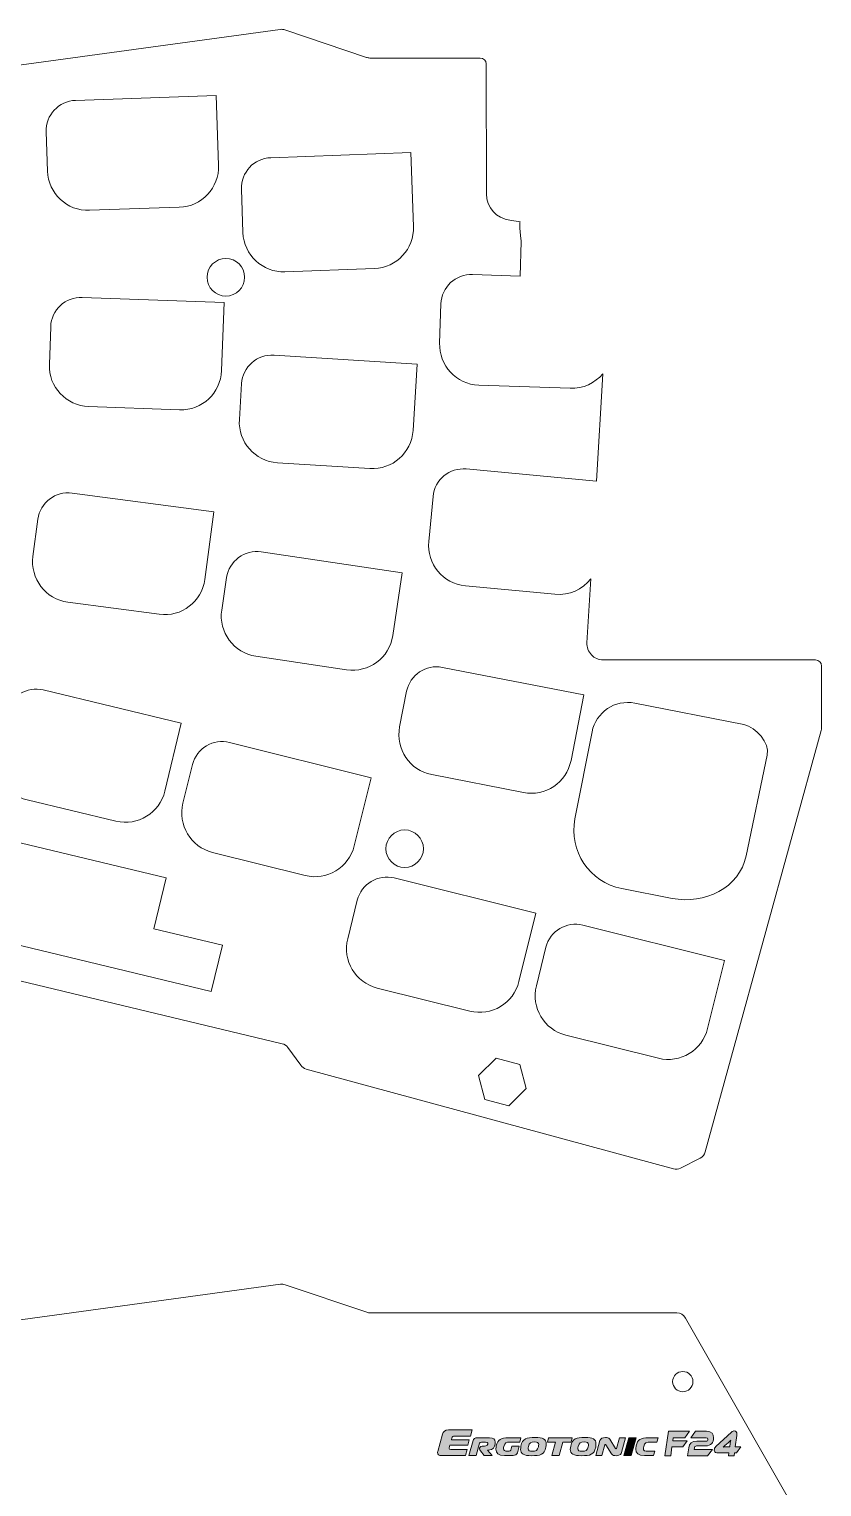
# Model space of a CAD drawing. Header units: millimetres. Extents: x -113 to 313, y -292 to -9.
# Drawn here: x -21 to 57, y -152.8 to -9.3 of the extents above; entities that cross this region are included whole.
import ezdxf

# ---------------------------------------------------------------- set-up
doc = ezdxf.new("R2010")
doc.units = ezdxf.units.MM
doc.header["$MEASUREMENT"] = 0
for name, color, linetype, lineweight in [('カット1(R255G0B0)', 7, 'Continuous', 0), ('カット2(R0G0B255)', 7, 'Continuous', 0), ('彫刻', 7, 'Continuous', 0)]:
    doc.layers.add(name, color=color, linetype=linetype, lineweight=lineweight)

msp = doc.modelspace()

# ---------------------------------------------------------------- hatches: boundary and pattern name
at = {"layer": '彫刻', "transparency": 33554687}
h = msp.add_hatch(color=7, dxfattribs=at)
h.dxf.hatch_style = 2
edge = h.paths.add_edge_path()
edge.add_spline(control_points=[(22.41, -147.78), (22.41, -147.78), (20.82, -147.78), (20.82, -147.78), (20.69, -147.78), (20.61, -147.83), (20.58, -147.94), (20.58, -147.94), (20.53, -148.13), (20.53, -148.13), (20.53, -148.13), (22.28, -148.13), (22.28, -148.13), (22.28, -148.13), (22.13, -148.68), (22.13, -148.68), (22.13, -148.68), (20.38, -148.68), (20.38, -148.68), (20.38, -148.68), (20.31, -148.92), (20.31, -148.92), (20.31, -148.94), (20.31, -148.96), (20.31, -148.98), (20.31, -149.05), (20.36, -149.08), (20.47, -149.08), (20.47, -149.08), (22.08, -149.08), (22.08, -149.08), (22.08, -149.08), (21.91, -149.69), (21.91, -149.69), (21.91, -149.69), (19.57, -149.69), (19.57, -149.69), (19.3, -149.69), (19.16, -149.56), (19.16, -149.39), (19.16, -149.36), (19.17, -149.33), (19.18, -149.3), (19.18, -149.3), (19.64, -147.57), (19.64, -147.57), (19.71, -147.32), (19.89, -147.17), (20.25, -147.17), (20.25, -147.17), (22.58, -147.17), (22.58, -147.17), (22.58, -147.17), (22.41, -147.78), (22.41, -147.78)], knot_values=[0, 0, 0, 0, 1, 1, 1, 2, 2, 2, 3, 3, 3, 4, 4, 4, 5, 5, 5, 6, 6, 6, 7, 7, 7, 8, 8, 8, 9, 9, 9, 10, 10, 10, 11, 11, 11, 12, 12, 12, 13, 13, 13, 14, 14, 14, 15, 15, 15, 16, 16, 16, 17, 17, 17, 18, 18, 18, 18], degree=3, periodic=0)
h = msp.add_hatch(color=7, dxfattribs=at)
h.dxf.hatch_style = 2
edge = h.paths.add_edge_path()
edge.add_spline(control_points=[(43.95, -147.3), (43.95, -147.3), (43.5, -147.93), (43.5, -147.93), (43.5, -147.93), (42.36, -147.93), (42.36, -147.93), (42.36, -147.93), (42.32, -148.24), (42.32, -148.24), (42.32, -148.24), (43.72, -148.24), (43.72, -148.24), (43.72, -148.24), (43.29, -148.83), (43.29, -148.83), (43.29, -148.83), (42.24, -148.83), (42.24, -148.83), (42.24, -148.83), (42.12, -149.71), (42.12, -149.71), (42.12, -149.71), (41.55, -149.71), (41.55, -149.71), (41.55, -149.71), (41.88, -147.3), (41.88, -147.3), (41.88, -147.3), (43.95, -147.3), (43.95, -147.3)], knot_values=[0, 0, 0, 0, 1, 1, 1, 2, 2, 2, 3, 3, 3, 4, 4, 4, 5, 5, 5, 6, 6, 6, 7, 7, 7, 8, 8, 8, 9, 9, 9, 10, 10, 10, 10], degree=3, periodic=0)
h = msp.add_hatch(color=7, dxfattribs=at)
h.dxf.hatch_style = 2
edge = h.paths.add_edge_path()
edge.add_spline(control_points=[(44.55, -147.3), (44.55, -147.3), (45.64, -147.3), (45.64, -147.3), (46.14, -147.3), (46.34, -147.55), (46.34, -147.93), (46.34, -148.4), (46.09, -148.74), (45.54, -148.74), (45.54, -148.74), (44.66, -148.74), (44.66, -148.74), (44.53, -148.74), (44.46, -148.79), (44.44, -148.92), (44.44, -148.92), (44.42, -149.09), (44.42, -149.09), (44.42, -149.09), (46.21, -149.09), (46.21, -149.09), (46.21, -149.09), (45.75, -149.71), (45.75, -149.71), (45.75, -149.71), (43.78, -149.71), (43.78, -149.71), (43.78, -149.71), (43.89, -148.92), (43.89, -148.92), (43.95, -148.48), (44.22, -148.27), (44.67, -148.27), (44.67, -148.27), (45.55, -148.27), (45.55, -148.27), (45.71, -148.27), (45.78, -148.21), (45.78, -148.07), (45.78, -147.97), (45.72, -147.93), (45.6, -147.93), (45.6, -147.93), (44.1, -147.93), (44.1, -147.93), (44.1, -147.93), (44.55, -147.3), (44.55, -147.3)], knot_values=[0, 0, 0, 0, 1, 1, 1, 2, 2, 2, 3, 3, 3, 4, 4, 4, 5, 5, 5, 6, 6, 6, 7, 7, 7, 8, 8, 8, 9, 9, 9, 10, 10, 10, 11, 11, 11, 12, 12, 12, 13, 13, 13, 14, 14, 14, 15, 15, 15, 16, 16, 16, 16], degree=3, periodic=0)
h = msp.add_hatch(color=7, dxfattribs=at)
h.dxf.hatch_style = 2
edge = h.paths.add_edge_path()
edge.add_spline(control_points=[(47.98, -148.47), (48, -148.33), (48.01, -148.24), (48.03, -148.16), (47.97, -148.22), (47.9, -148.29), (47.79, -148.39), (47.79, -148.39), (47.56, -148.6), (47.56, -148.6), (47.44, -148.71), (47.35, -148.79), (47.28, -148.85), (47.35, -148.84), (47.46, -148.83), (47.59, -148.83), (47.59, -148.83), (47.93, -148.83), (47.93, -148.83), (47.93, -148.83), (47.98, -148.47), (47.98, -148.47)], knot_values=[0, 0, 0, 0, 1, 1, 1, 2, 2, 2, 3, 3, 3, 4, 4, 4, 5, 5, 5, 6, 6, 6, 7, 7, 7, 7], degree=3, periodic=0)
edge = h.paths.add_edge_path()
edge.add_spline(control_points=[(46.64, -149.42), (46.48, -149.42), (46.4, -149.29), (46.4, -149.14), (46.4, -149.04), (46.45, -148.91), (46.56, -148.81), (46.56, -148.81), (48.09, -147.39), (48.09, -147.39), (48.2, -147.3), (48.31, -147.26), (48.37, -147.26), (48.52, -147.26), (48.63, -147.36), (48.63, -147.6), (48.63, -147.64), (48.63, -147.67), (48.62, -147.71), (48.62, -147.71), (48.47, -148.83), (48.47, -148.83), (48.47, -148.83), (49, -148.83), (49, -148.83), (49, -148.83), (48.59, -149.42), (48.59, -149.42), (48.59, -149.42), (48.39, -149.42), (48.39, -149.42), (48.39, -149.42), (48.36, -149.71), (48.36, -149.71), (48.36, -149.71), (47.81, -149.71), (47.81, -149.71), (47.81, -149.71), (47.85, -149.42), (47.85, -149.42), (47.85, -149.42), (46.64, -149.42), (46.64, -149.42)], knot_values=[0, 0, 0, 0, 1, 1, 1, 2, 2, 2, 3, 3, 3, 4, 4, 4, 5, 5, 5, 6, 6, 6, 7, 7, 7, 8, 8, 8, 9, 9, 9, 10, 10, 10, 11, 11, 11, 12, 12, 12, 13, 13, 13, 14, 14, 14, 14], degree=3, periodic=0)
h = msp.add_hatch(color=7, dxfattribs=at)
h.dxf.hatch_style = 2
edge = h.paths.add_edge_path()
edge.add_spline(control_points=[(22.66, -148.21), (22.71, -148.03), (22.86, -147.93), (23.09, -147.93), (23.09, -147.93), (24.28, -147.93), (24.28, -147.93), (24.69, -147.93), (24.85, -148.1), (24.85, -148.36), (24.85, -148.43), (24.84, -148.5), (24.82, -148.58), (24.76, -148.83), (24.67, -149.15), (24.16, -149.15), (24.16, -149.15), (24.1, -149.15), (24.1, -149.15), (24.1, -149.15), (24.09, -149.16), (24.09, -149.16), (24.09, -149.16), (24.55, -149.68), (24.55, -149.68), (24.55, -149.68), (23.75, -149.68), (23.75, -149.68), (23.75, -149.68), (23.38, -149.23), (23.38, -149.23), (23.32, -149.15), (23.29, -149.12), (23.29, -149.04), (23.29, -149.02), (23.29, -149.01), (23.29, -148.99), (23.29, -148.99), (23.3, -148.95), (23.3, -148.95), (23.34, -148.8), (23.49, -148.75), (23.68, -148.75), (23.68, -148.75), (23.79, -148.75), (23.79, -148.75), (23.98, -148.75), (24.05, -148.71), (24.1, -148.56), (24.11, -148.53), (24.11, -148.5), (24.11, -148.48), (24.11, -148.39), (24.04, -148.37), (23.89, -148.37), (23.89, -148.37), (23.48, -148.37), (23.48, -148.37), (23.38, -148.37), (23.33, -148.4), (23.31, -148.48), (23.31, -148.48), (22.98, -149.68), (22.98, -149.68), (22.98, -149.68), (22.26, -149.68), (22.26, -149.68), (22.26, -149.68), (22.66, -148.21), (22.66, -148.21)], knot_values=[0, 0, 0, 0, 1, 1, 1, 2, 2, 2, 3, 3, 3, 4, 4, 4, 5, 5, 5, 6, 6, 6, 7, 7, 7, 8, 8, 8, 9, 9, 9, 10, 10, 10, 11, 11, 11, 12, 12, 12, 13, 13, 13, 14, 14, 14, 15, 15, 15, 16, 16, 16, 17, 17, 17, 18, 18, 18, 19, 19, 19, 20, 20, 20, 21, 21, 21, 22, 22, 22, 23, 23, 23, 23], degree=3, periodic=0)
h = msp.add_hatch(color=7, dxfattribs=at)
h.dxf.hatch_style = 2
edge = h.paths.add_edge_path()
edge.add_spline(control_points=[(26.29, -148.37), (25.94, -148.37), (25.79, -148.43), (25.69, -148.78), (25.67, -148.87), (25.66, -148.96), (25.66, -149.01), (25.66, -149.2), (25.78, -149.25), (26.05, -149.25), (26.05, -149.25), (26.2, -149.25), (26.2, -149.25), (26.3, -149.25), (26.35, -149.21), (26.38, -149.14), (26.38, -149.14), (26.48, -148.76), (26.48, -148.76), (26.48, -148.76), (27.2, -148.76), (27.2, -148.76), (27.2, -148.76), (27.02, -149.41), (27.02, -149.41), (26.98, -149.58), (26.82, -149.68), (26.6, -149.68), (26.6, -149.68), (25.75, -149.68), (25.75, -149.68), (25.17, -149.68), (24.91, -149.46), (24.91, -149.07), (24.91, -148.97), (24.92, -148.85), (24.95, -148.73), (25.1, -148.13), (25.37, -147.93), (26.17, -147.93), (26.17, -147.93), (27.37, -147.93), (27.37, -147.93), (27.37, -147.93), (27.25, -148.37), (27.25, -148.37), (27.25, -148.37), (26.29, -148.37), (26.29, -148.37)], knot_values=[0, 0, 0, 0, 1, 1, 1, 2, 2, 2, 3, 3, 3, 4, 4, 4, 5, 5, 5, 6, 6, 6, 7, 7, 7, 8, 8, 8, 9, 9, 9, 10, 10, 10, 11, 11, 11, 12, 12, 12, 13, 13, 13, 14, 14, 14, 15, 15, 15, 16, 16, 16, 16], degree=3, periodic=0)
h = msp.add_hatch(color=7, dxfattribs=at)
h.dxf.hatch_style = 2
edge = h.paths.add_edge_path()
edge.add_spline(control_points=[(28.08, -149.02), (28.08, -149.19), (28.22, -149.27), (28.48, -149.27), (28.86, -149.27), (29, -149.16), (29.09, -148.83), (29.11, -148.75), (29.12, -148.66), (29.12, -148.6), (29.12, -148.42), (28.98, -148.35), (28.73, -148.35), (28.34, -148.35), (28.2, -148.46), (28.11, -148.78), (28.09, -148.87), (28.08, -148.96), (28.08, -149.02)], knot_values=[0, 0, 0, 0, 1, 1, 1, 2, 2, 2, 3, 3, 3, 4, 4, 4, 5, 5, 5, 6, 6, 6, 6], degree=3, periodic=0)
edge = h.paths.add_edge_path()
edge.add_spline(control_points=[(29.86, -148.54), (29.86, -148.64), (29.86, -148.72), (29.83, -148.86), (29.67, -149.62), (29.3, -149.7), (28.41, -149.7), (27.66, -149.7), (27.34, -149.53), (27.34, -149.08), (27.34, -148.97), (27.35, -148.9), (27.37, -148.76), (27.53, -148), (27.9, -147.91), (28.79, -147.91), (29.54, -147.91), (29.86, -148.09), (29.86, -148.54)], knot_values=[0, 0, 0, 0, 1, 1, 1, 2, 2, 2, 3, 3, 3, 4, 4, 4, 5, 5, 5, 6, 6, 6, 6], degree=3, periodic=0)
h = msp.add_hatch(color=7, dxfattribs=at)
h.dxf.hatch_style = 2
edge = h.paths.add_edge_path()
edge.add_spline(control_points=[(30.42, -149.68), (30.42, -149.68), (30.78, -148.37), (30.78, -148.37), (30.78, -148.37), (29.98, -148.37), (29.98, -148.37), (29.98, -148.37), (30.1, -147.93), (30.1, -147.93), (30.1, -147.93), (32.42, -147.93), (32.42, -147.93), (32.42, -147.93), (32.3, -148.37), (32.3, -148.37), (32.3, -148.37), (31.5, -148.37), (31.5, -148.37), (31.5, -148.37), (31.14, -149.68), (31.14, -149.68), (31.14, -149.68), (30.42, -149.68), (30.42, -149.68)], knot_values=[0, 0, 0, 0, 1, 1, 1, 2, 2, 2, 3, 3, 3, 4, 4, 4, 5, 5, 5, 6, 6, 6, 7, 7, 7, 8, 8, 8, 8], degree=3, periodic=0)
h = msp.add_hatch(color=7, dxfattribs=at)
h.dxf.hatch_style = 2
edge = h.paths.add_edge_path()
edge.add_spline(control_points=[(32.98, -149.02), (32.98, -149.19), (33.12, -149.27), (33.38, -149.27), (33.76, -149.27), (33.9, -149.16), (33.99, -148.83), (34.01, -148.75), (34.02, -148.66), (34.02, -148.6), (34.02, -148.42), (33.88, -148.35), (33.62, -148.35), (33.24, -148.35), (33.1, -148.46), (33.01, -148.78), (32.99, -148.87), (32.98, -148.96), (32.98, -149.02)], knot_values=[0, 0, 0, 0, 1, 1, 1, 2, 2, 2, 3, 3, 3, 4, 4, 4, 5, 5, 5, 6, 6, 6, 6], degree=3, periodic=0)
edge = h.paths.add_edge_path()
edge.add_spline(control_points=[(34.76, -148.54), (34.76, -148.64), (34.76, -148.72), (34.73, -148.86), (34.57, -149.62), (34.2, -149.7), (33.31, -149.7), (32.56, -149.7), (32.23, -149.53), (32.23, -149.08), (32.23, -148.97), (32.24, -148.9), (32.27, -148.76), (32.43, -148), (32.8, -147.91), (33.69, -147.91), (34.44, -147.91), (34.76, -148.09), (34.76, -148.54)], knot_values=[0, 0, 0, 0, 1, 1, 1, 2, 2, 2, 3, 3, 3, 4, 4, 4, 5, 5, 5, 6, 6, 6, 6], degree=3, periodic=0)
h = msp.add_hatch(color=7, dxfattribs=at)
h.dxf.hatch_style = 2
edge = h.paths.add_edge_path()
edge.add_spline(control_points=[(37.26, -149.39), (37.24, -149.46), (37.18, -149.7), (36.73, -149.7), (36.56, -149.7), (36.39, -149.69), (36.29, -149.53), (36.29, -149.53), (35.72, -148.64), (35.72, -148.64), (35.71, -148.62), (35.7, -148.59), (35.67, -148.59), (35.66, -148.59), (35.63, -148.59), (35.62, -148.64), (35.62, -148.64), (35.33, -149.68), (35.33, -149.68), (35.33, -149.68), (34.75, -149.68), (34.75, -149.68), (34.75, -149.68), (35.14, -148.22), (35.14, -148.22), (35.21, -147.99), (35.44, -147.91), (35.7, -147.91), (35.81, -147.91), (36.03, -147.92), (36.12, -148.07), (36.12, -148.07), (36.69, -148.98), (36.69, -148.98), (36.7, -148.99), (36.72, -149.02), (36.74, -149.02), (36.78, -149.02), (36.78, -148.99), (36.79, -148.98), (36.79, -148.98), (37.07, -147.93), (37.07, -147.93), (37.07, -147.93), (37.66, -147.93), (37.66, -147.93), (37.66, -147.93), (37.26, -149.39), (37.26, -149.39)], knot_values=[0, 0, 0, 0, 1, 1, 1, 2, 2, 2, 3, 3, 3, 4, 4, 4, 5, 5, 5, 6, 6, 6, 7, 7, 7, 8, 8, 8, 9, 9, 9, 10, 10, 10, 11, 11, 11, 12, 12, 12, 13, 13, 13, 14, 14, 14, 15, 15, 15, 16, 16, 16, 16], degree=3, periodic=0)
h = msp.add_hatch(color=7, dxfattribs=at)
h.dxf.hatch_style = 2
edge = h.paths.add_edge_path()
edge.add_spline(control_points=[(37.5, -149.68), (37.5, -149.68), (37.98, -147.93), (37.98, -147.93), (37.98, -147.93), (38.7, -147.93), (38.7, -147.93), (38.7, -147.93), (38.22, -149.68), (38.22, -149.68), (38.22, -149.68), (37.5, -149.68), (37.5, -149.68)], knot_values=[0, 0, 0, 0, 1, 1, 1, 2, 2, 2, 3, 3, 3, 4, 4, 4, 4], degree=3, periodic=0)
h = msp.add_hatch(color=7, dxfattribs=at)
h.dxf.hatch_style = 2
edge = h.paths.add_edge_path()
edge.add_spline(control_points=[(39.52, -149.68), (38.93, -149.68), (38.68, -149.46), (38.68, -149.07), (38.68, -148.97), (38.69, -148.85), (38.72, -148.73), (38.86, -148.13), (39.13, -147.93), (39.93, -147.93), (39.93, -147.93), (40.87, -147.93), (40.87, -147.93), (40.87, -147.93), (40.75, -148.37), (40.75, -148.37), (40.75, -148.37), (40.18, -148.37), (40.18, -148.37), (39.7, -148.37), (39.56, -148.41), (39.46, -148.78), (39.43, -148.87), (39.42, -148.96), (39.42, -149.02), (39.42, -149.21), (39.57, -149.25), (39.94, -149.25), (39.94, -149.25), (40.55, -149.25), (40.55, -149.25), (40.55, -149.25), (40.43, -149.68), (40.43, -149.68), (40.43, -149.68), (39.52, -149.68), (39.52, -149.68)], knot_values=[0, 0, 0, 0, 1, 1, 1, 2, 2, 2, 3, 3, 3, 4, 4, 4, 5, 5, 5, 6, 6, 6, 7, 7, 7, 8, 8, 8, 9, 9, 9, 10, 10, 10, 11, 11, 11, 12, 12, 12, 12], degree=3, periodic=0)

# ---------------------------------------------------------------- linework, layer by layer
at = {"layer": 'カット1(R255G0B0)', "color": 1, "lineweight": 0}
for points in [[(-8.76, -97.85), (-7.55, -92.84), (-49.72, -82.72), (-51.46, -89.96), (-56.69, -88.71), (-57.24, -91.01), (-50.85, -92.55), (-50.29, -90.22), (-29.66, -95.17), (-30.21, -97.5), (-3.1, -104.01), (-2.01, -99.47)], [(27.26, -111.21), (24.92, -110.58), (23.2, -112.29), (23.83, -114.64), (26.17, -115.27), (27.89, -113.56)]]:
    msp.add_lwpolyline(points, close=True, dxfattribs=at)
for centre, radius in [((-1.67, -33.72), 1.85), ((15.93, -89.96), 1.85), ((43.3, -142.41), 1)]:
    msp.add_circle(centre, radius, dxfattribs=at)
for points, knots in [([(-2.62, -15.83), (-2.62, -15.83), (-16.47, -16.31), (-16.47, -16.31), (-18.12, -16.37), (-19.42, -17.76), (-19.36, -19.41), (-19.36, -19.41), (-19.23, -23.27), (-19.23, -23.27), (-19.15, -25.48), (-17.3, -27.21), (-15.09, -27.13), (-15.09, -27.13), (-6.25, -26.83), (-6.25, -26.83), (-4.04, -26.75), (-2.31, -24.9), (-2.39, -22.69), (-2.39, -22.69), (-2.62, -15.83), (-2.62, -15.83)], [0, 0, 0, 0, 1, 1, 1, 2, 2, 2, 3, 3, 3, 4, 4, 4, 5, 5, 5, 6, 6, 6, 7, 7, 7, 7]), ([(16.54, -21.45), (16.54, -21.45), (2.75, -21.95), (2.75, -21.95), (1.1, -22.01), (-0.2, -23.4), (-0.14, -25.05), (-0.14, -25.05), (0.01, -29.32), (0.01, -29.32), (0.09, -31.53), (1.95, -33.26), (4.15, -33.18), (4.15, -33.18), (12.95, -32.86), (12.95, -32.86), (15.15, -32.78), (16.88, -30.93), (16.8, -28.72), (16.8, -28.72), (16.54, -21.45), (16.54, -21.45)], [0, 0, 0, 0, 1, 1, 1, 2, 2, 2, 3, 3, 3, 4, 4, 4, 5, 5, 5, 6, 6, 6, 7, 7, 7, 7]), ([(-1.85, -36.19), (-1.85, -36.19), (-15.8, -35.7), (-15.8, -35.7), (-17.46, -35.64), (-18.85, -36.93), (-18.91, -38.59), (-18.91, -38.59), (-19.04, -42.3), (-19.04, -42.3), (-19.12, -44.51), (-17.39, -46.36), (-15.18, -46.44), (-15.18, -46.44), (-6.23, -46.76), (-6.23, -46.76), (-4.02, -46.84), (-2.17, -45.11), (-2.09, -42.9), (-2.09, -42.9), (-1.85, -36.19), (-1.85, -36.19)], [0, 0, 0, 0, 1, 1, 1, 2, 2, 2, 3, 3, 3, 4, 4, 4, 5, 5, 5, 6, 6, 6, 7, 7, 7, 7]), ([(17.16, -42.28), (17.16, -42.28), (3.07, -41.39), (3.07, -41.39), (1.41, -41.28), (-0.01, -42.54), (-0.12, -44.19), (-0.12, -44.19), (-0.34, -47.72), (-0.34, -47.72), (-0.48, -49.93), (1.19, -51.83), (3.4, -51.97), (3.4, -51.97), (12.51, -52.54), (12.51, -52.54), (14.71, -52.68), (16.61, -51.01), (16.75, -48.8), (16.75, -48.8), (17.16, -42.28), (17.16, -42.28)], [0, 0, 0, 0, 1, 1, 1, 2, 2, 2, 3, 3, 3, 4, 4, 4, 5, 5, 5, 6, 6, 6, 7, 7, 7, 7]), ([(-2.85, -56.82), (-2.85, -56.82), (-16.8, -54.96), (-16.8, -54.96), (-18.44, -54.74), (-19.95, -55.89), (-20.17, -57.54), (-20.17, -57.54), (-20.66, -61.19), (-20.66, -61.19), (-20.95, -63.38), (-19.41, -65.4), (-17.22, -65.69), (-17.22, -65.69), (-8.23, -66.89), (-8.23, -66.89), (-6.04, -67.18), (-4.03, -65.65), (-3.74, -63.46), (-3.74, -63.46), (-2.85, -56.82), (-2.85, -56.82)], [0, 0, 0, 0, 1, 1, 1, 2, 2, 2, 3, 3, 3, 4, 4, 4, 5, 5, 5, 6, 6, 6, 7, 7, 7, 7]), ([(1.29, -71.02), (1.29, -71.02), (10.21, -72.35), (10.21, -72.35), (12.39, -72.68), (14.43, -71.17), (14.75, -68.99), (14.75, -68.99), (15.68, -62.82), (15.68, -62.82), (15.68, -62.82), (1.81, -60.75), (1.81, -60.75), (0.17, -60.51), (-1.35, -61.63), (-1.6, -63.27), (-1.6, -63.27), (-2.08, -66.47), (-2.08, -66.47), (-2.4, -68.66), (-0.9, -70.69), (1.29, -71.02)], [0, 0, 0, 0, 1, 1, 1, 2, 2, 2, 3, 3, 3, 4, 4, 4, 5, 5, 5, 6, 6, 6, 7, 7, 7, 7]), ([(33.56, -74.83), (33.56, -74.83), (19.64, -72.11), (19.64, -72.11), (18.02, -71.79), (16.44, -72.85), (16.12, -74.47), (16.12, -74.47), (15.43, -77.97), (15.43, -77.97), (15.01, -80.14), (16.42, -82.24), (18.59, -82.67), (18.59, -82.67), (27.61, -84.43), (27.61, -84.43), (29.77, -84.86), (31.87, -83.45), (32.3, -81.28), (32.3, -81.28), (33.56, -74.83), (33.56, -74.83)], [0, 0, 0, 0, 1, 1, 1, 2, 2, 2, 3, 3, 3, 4, 4, 4, 5, 5, 5, 6, 6, 6, 7, 7, 7, 7]), ([(-6.06, -77.59), (-6.06, -77.59), (-19.65, -74.34), (-19.65, -74.34), (-21.26, -73.95), (-22.88, -74.95), (-23.26, -76.56), (-23.26, -76.56), (-24.17, -80.34), (-24.17, -80.34), (-24.69, -82.49), (-23.36, -84.65), (-21.21, -85.16), (-21.21, -85.16), (-12.49, -87.25), (-12.49, -87.25), (-10.34, -87.77), (-8.18, -86.44), (-7.67, -84.29), (-7.67, -84.29), (-6.06, -77.59), (-6.06, -77.59)], [0, 0, 0, 0, 1, 1, 1, 2, 2, 2, 3, 3, 3, 4, 4, 4, 5, 5, 5, 6, 6, 6, 7, 7, 7, 7]), ([(37.3, -93.88), (37.3, -93.88), (42.25, -94.85), (42.25, -94.85), (45.42, -95.48), (48.91, -93.82), (49.53, -90.65), (49.53, -90.65), (51.62, -80.74), (51.62, -80.74), (51.85, -79.54), (50.52, -77.99), (49.32, -77.75), (49.32, -77.75), (38.57, -75.64), (38.57, -75.64), (36.63, -75.25), (34.75, -76.52), (34.37, -78.46), (34.37, -78.46), (32.69, -87.01), (32.69, -87.01), (32.06, -90.18), (34.13, -93.26), (37.3, -93.88)], [0, 0, 0, 0, 1, 1, 1, 2, 2, 2, 3, 3, 3, 4, 4, 4, 5, 5, 5, 6, 6, 6, 7, 7, 7, 8, 8, 8, 8]), ([(12.64, -82.97), (12.64, -82.97), (-1.31, -79.5), (-1.31, -79.5), (-2.92, -79.1), (-4.55, -80.07), (-4.95, -81.68), (-4.95, -81.68), (-5.89, -85.48), (-5.89, -85.48), (-6.43, -87.62), (-5.12, -89.79), (-2.98, -90.33), (-2.98, -90.33), (6.12, -92.6), (6.12, -92.6), (8.26, -93.13), (10.43, -91.83), (10.97, -89.68), (10.97, -89.68), (12.64, -82.97), (12.64, -82.97)], [0, 0, 0, 0, 1, 1, 1, 2, 2, 2, 3, 3, 3, 4, 4, 4, 5, 5, 5, 6, 6, 6, 7, 7, 7, 7]), ([(28.85, -96.32), (28.85, -96.32), (14.9, -92.84), (14.9, -92.84), (13.29, -92.44), (11.67, -93.42), (11.26, -95.03), (11.26, -95.03), (10.32, -98.82), (10.32, -98.82), (9.78, -100.97), (11.09, -103.14), (13.23, -103.67), (13.23, -103.67), (22.33, -105.94), (22.33, -105.94), (24.47, -106.48), (26.64, -105.17), (27.18, -103.03), (27.18, -103.03), (28.85, -96.32), (28.85, -96.32)], [0, 0, 0, 0, 1, 1, 1, 2, 2, 2, 3, 3, 3, 4, 4, 4, 5, 5, 5, 6, 6, 6, 7, 7, 7, 7]), ([(47.42, -100.95), (47.42, -100.95), (33.47, -97.48), (33.47, -97.48), (31.86, -97.08), (30.23, -98.05), (29.83, -99.66), (29.83, -99.66), (28.89, -103.46), (28.89, -103.46), (28.35, -105.6), (29.66, -107.78), (31.8, -108.31), (31.8, -108.31), (40.9, -110.58), (40.9, -110.58), (43.04, -111.11), (45.21, -109.81), (45.75, -107.66), (45.75, -107.66), (47.42, -100.95), (47.42, -100.95)], [0, 0, 0, 0, 1, 1, 1, 2, 2, 2, 3, 3, 3, 4, 4, 4, 5, 5, 5, 6, 6, 6, 7, 7, 7, 7])]:
    msp.add_open_spline(points, degree=3, knots=knots, dxfattribs=at)
at = {"layer": 'カット2(R0G0B255)', "color": 5, "lineweight": 0}
for points, knots in [([(56.36, -71.38), (56.36, -71.38), (35.47, -71.38), (35.47, -71.38), (35.03, -71.38), (34.61, -71.2), (34.31, -70.88), (34.01, -70.56), (33.85, -70.12), (33.87, -69.69), (33.87, -69.69), (34.24, -63.41), (34.24, -63.41), (33.43, -64.44), (32.13, -65.05), (30.72, -64.92), (30.72, -64.92), (21.9, -64.08), (21.9, -64.08), (19.7, -63.87), (18.09, -61.92), (18.3, -59.72), (18.3, -59.72), (18.72, -55.29), (18.72, -55.29), (18.87, -53.64), (20.34, -52.43), (21.99, -52.59), (21.99, -52.59), (34.81, -53.8), (34.81, -53.8), (34.81, -53.8), (35.43, -43.21), (35.43, -43.21), (34.66, -44.13), (33.5, -44.7), (32.21, -44.65), (32.21, -44.65), (23.22, -44.34), (23.22, -44.34), (21.02, -44.26), (19.29, -42.4), (19.37, -40.2), (19.37, -40.2), (19.5, -36.34), (19.5, -36.34), (19.56, -34.68), (20.95, -33.39), (22.61, -33.45), (22.61, -33.45), (27.31, -33.61), (27.31, -33.61), (27.31, -33.61), (27.4, -30.21), (27.4, -30.21), (27.4, -30.21), (27.16, -28.26), (27.31, -28.26), (27.31, -28.26), (26.28, -28.1), (26.28, -28.1), (24.97, -27.95), (23.98, -26.84), (23.98, -25.52), (23.98, -25.52), (23.96, -12.73), (23.96, -12.73), (23.96, -12.4), (23.69, -12.14), (23.36, -12.14), (23.36, -12.14), (12.49, -12.14), (12.49, -12.14), (12.38, -12.14), (12.27, -12.12), (12.17, -12.08), (12.17, -12.08), (4.13, -9.37), (4.13, -9.37), (3.99, -9.32), (3.83, -9.3), (3.68, -9.32), (3.68, -9.32), (-75.36, -20.14), (-75.36, -20.14), (-75.8, -20.2), (-76.15, -20.55), (-76.21, -20.99), (-76.21, -20.99), (-77, -26.57), (-77, -26.57), (-77, -26.57), (-81.61, -25.92), (-81.61, -25.92), (-81.61, -25.92), (-82.36, -31.22), (-82.36, -31.22), (-82.36, -31.22), (-91.59, -29.93), (-91.59, -29.93), (-91.59, -29.93), (-90.84, -24.63), (-90.84, -24.63), (-90.84, -24.63), (-95.89, -23.92), (-95.89, -23.92), (-95.89, -23.92), (-96.31, -26.69), (-96.31, -26.69), (-96.31, -26.69), (-103.01, -25.74), (-103.01, -25.74), (-103.39, -26.4), (-103.66, -27.14), (-103.76, -27.93), (-103.76, -27.93), (-110.17, -74.36), (-110.17, -74.36), (-110.73, -78.44), (-108.11, -82.28), (-104.11, -83.24), (-104.11, -83.24), (3.87, -109.16), (3.87, -109.16), (4.1, -109.21), (4.3, -109.35), (4.44, -109.54), (4.44, -109.54), (5.7, -111.27), (5.7, -111.27), (5.83, -111.45), (6.03, -111.59), (6.24, -111.65), (6.24, -111.65), (42.38, -121.46), (42.38, -121.46), (42.62, -121.52), (42.87, -121.5), (43.09, -121.39), (43.09, -121.39), (45.01, -120.43), (45.01, -120.43), (45.26, -120.3), (45.45, -120.08), (45.52, -119.8), (45.52, -119.8), (56.93, -78.33), (56.93, -78.33), (56.95, -78.24), (56.96, -78.15), (56.96, -78.06), (56.96, -78.06), (56.96, -71.98), (56.96, -71.98), (56.96, -71.65), (56.69, -71.38), (56.36, -71.38)], [0, 0, 0, 0, 1, 1, 1, 2, 2, 2, 3, 3, 3, 4, 4, 4, 5, 5, 5, 6, 6, 6, 7, 7, 7, 8, 8, 8, 9, 9, 9, 10, 10, 10, 11, 11, 11, 12, 12, 12, 13, 13, 13, 14, 14, 14, 15, 15, 15, 16, 16, 16, 17, 17, 17, 18, 18, 18, 19, 19, 19, 20, 20, 20, 21, 21, 21, 22, 22, 22, 23, 23, 23, 24, 24, 24, 25, 25, 25, 26, 26, 26, 27, 27, 27, 28, 28, 28, 29, 29, 29, 30, 30, 30, 31, 31, 31, 32, 32, 32, 33, 33, 33, 34, 34, 34, 35, 35, 35, 36, 36, 36, 37, 37, 37, 38, 38, 38, 39, 39, 39, 40, 40, 40, 41, 41, 41, 42, 42, 42, 43, 43, 43, 44, 44, 44, 45, 45, 45, 46, 46, 46, 47, 47, 47, 48, 48, 48, 49, 49, 49, 50, 50, 50, 51, 51, 51, 52, 52, 52, 52]), ([(-110.14, -197.87), (-110.14, -197.87), (-103.71, -151.22), (-103.71, -151.22), (-103.4, -149), (-101.66, -147.26), (-99.43, -146.95), (-99.43, -146.95), (3.7, -132.83), (3.7, -132.83), (3.86, -132.81), (4.01, -132.83), (4.16, -132.88), (4.16, -132.88), (12.19, -135.59), (12.19, -135.59), (12.3, -135.63), (12.41, -135.65), (12.51, -135.65), (12.51, -135.65), (42.71, -135.65), (42.71, -135.65), (43.07, -135.65), (43.4, -135.84), (43.58, -136.15), (43.58, -136.15), (56.86, -159.42), (56.86, -159.42), (56.94, -159.57), (56.99, -159.74), (56.99, -159.92), (56.99, -159.92), (56.99, -160.63), (56.99, -160.63), (56.99, -160.63), (56.99, -160.63), (56.99, -160.63), (56.99, -160.63), (56.99, -201.57), (56.99, -201.57), (56.99, -201.66), (56.98, -201.75), (56.95, -201.84), (56.95, -201.84), (45.55, -243.31), (45.55, -243.31), (45.47, -243.59), (45.29, -243.82), (45.03, -243.94), (45.03, -243.94), (43.12, -244.9), (43.12, -244.9), (42.9, -245.01), (42.64, -245.03), (42.41, -244.97), (42.41, -244.97), (6.27, -235.16), (6.27, -235.16), (6.05, -235.1), (5.86, -234.96), (5.72, -234.78), (5.72, -234.78), (4.47, -233.05), (4.47, -233.05), (4.33, -232.86), (4.13, -232.73), (3.89, -232.67), (3.89, -232.67), (-104.08, -206.75), (-104.08, -206.75), (-108.08, -205.79), (-110.7, -201.95), (-110.14, -197.87)], [0, 0, 0, 0, 1, 1, 1, 2, 2, 2, 3, 3, 3, 4, 4, 4, 5, 5, 5, 6, 6, 6, 7, 7, 7, 8, 8, 8, 9, 9, 9, 10, 10, 10, 11, 11, 11, 12, 12, 12, 13, 13, 13, 14, 14, 14, 15, 15, 15, 16, 16, 16, 17, 17, 17, 18, 18, 18, 19, 19, 19, 20, 20, 20, 21, 21, 21, 22, 22, 22, 23, 23, 23, 24, 24, 24, 24])]:
    msp.add_open_spline(points, degree=3, knots=knots, dxfattribs=at)
at = {"layer": '彫刻'}
for points, knots in [([(22.41, -147.78), (22.41, -147.78), (20.82, -147.78), (20.82, -147.78), (20.69, -147.78), (20.61, -147.83), (20.58, -147.94), (20.58, -147.94), (20.53, -148.13), (20.53, -148.13), (20.53, -148.13), (22.28, -148.13), (22.28, -148.13), (22.28, -148.13), (22.13, -148.68), (22.13, -148.68), (22.13, -148.68), (20.38, -148.68), (20.38, -148.68), (20.38, -148.68), (20.31, -148.92), (20.31, -148.92), (20.31, -148.94), (20.31, -148.96), (20.31, -148.98), (20.31, -149.05), (20.36, -149.08), (20.47, -149.08), (20.47, -149.08), (22.08, -149.08), (22.08, -149.08), (22.08, -149.08), (21.91, -149.69), (21.91, -149.69), (21.91, -149.69), (19.57, -149.69), (19.57, -149.69), (19.3, -149.69), (19.16, -149.56), (19.16, -149.39), (19.16, -149.36), (19.17, -149.33), (19.18, -149.3), (19.18, -149.3), (19.64, -147.57), (19.64, -147.57), (19.71, -147.32), (19.89, -147.17), (20.25, -147.17), (20.25, -147.17), (22.58, -147.17), (22.58, -147.17), (22.58, -147.17), (22.41, -147.78), (22.41, -147.78)], [0, 0, 0, 0, 1, 1, 1, 2, 2, 2, 3, 3, 3, 4, 4, 4, 5, 5, 5, 6, 6, 6, 7, 7, 7, 8, 8, 8, 9, 9, 9, 10, 10, 10, 11, 11, 11, 12, 12, 12, 13, 13, 13, 14, 14, 14, 15, 15, 15, 16, 16, 16, 17, 17, 17, 18, 18, 18, 18]), ([(43.95, -147.3), (43.95, -147.3), (43.5, -147.93), (43.5, -147.93), (43.5, -147.93), (42.36, -147.93), (42.36, -147.93), (42.36, -147.93), (42.32, -148.24), (42.32, -148.24), (42.32, -148.24), (43.72, -148.24), (43.72, -148.24), (43.72, -148.24), (43.29, -148.83), (43.29, -148.83), (43.29, -148.83), (42.24, -148.83), (42.24, -148.83), (42.24, -148.83), (42.12, -149.71), (42.12, -149.71), (42.12, -149.71), (41.55, -149.71), (41.55, -149.71), (41.55, -149.71), (41.88, -147.3), (41.88, -147.3), (41.88, -147.3), (43.95, -147.3), (43.95, -147.3)], [0, 0, 0, 0, 1, 1, 1, 2, 2, 2, 3, 3, 3, 4, 4, 4, 5, 5, 5, 6, 6, 6, 7, 7, 7, 8, 8, 8, 9, 9, 9, 10, 10, 10, 10]), ([(44.55, -147.3), (44.55, -147.3), (45.64, -147.3), (45.64, -147.3), (46.14, -147.3), (46.34, -147.55), (46.34, -147.93), (46.34, -148.4), (46.09, -148.74), (45.54, -148.74), (45.54, -148.74), (44.66, -148.74), (44.66, -148.74), (44.53, -148.74), (44.46, -148.79), (44.44, -148.92), (44.44, -148.92), (44.42, -149.09), (44.42, -149.09), (44.42, -149.09), (46.21, -149.09), (46.21, -149.09), (46.21, -149.09), (45.75, -149.71), (45.75, -149.71), (45.75, -149.71), (43.78, -149.71), (43.78, -149.71), (43.78, -149.71), (43.89, -148.92), (43.89, -148.92), (43.95, -148.48), (44.22, -148.27), (44.67, -148.27), (44.67, -148.27), (45.55, -148.27), (45.55, -148.27), (45.71, -148.27), (45.78, -148.21), (45.78, -148.07), (45.78, -147.97), (45.72, -147.93), (45.6, -147.93), (45.6, -147.93), (44.1, -147.93), (44.1, -147.93), (44.1, -147.93), (44.55, -147.3), (44.55, -147.3)], [0, 0, 0, 0, 1, 1, 1, 2, 2, 2, 3, 3, 3, 4, 4, 4, 5, 5, 5, 6, 6, 6, 7, 7, 7, 8, 8, 8, 9, 9, 9, 10, 10, 10, 11, 11, 11, 12, 12, 12, 13, 13, 13, 14, 14, 14, 15, 15, 15, 16, 16, 16, 16]), ([(46.64, -149.42), (46.48, -149.42), (46.4, -149.29), (46.4, -149.14), (46.4, -149.04), (46.45, -148.91), (46.56, -148.81), (46.56, -148.81), (48.09, -147.39), (48.09, -147.39), (48.2, -147.3), (48.31, -147.26), (48.37, -147.26), (48.52, -147.26), (48.63, -147.36), (48.63, -147.6), (48.63, -147.64), (48.63, -147.67), (48.62, -147.71), (48.62, -147.71), (48.47, -148.83), (48.47, -148.83), (48.47, -148.83), (49, -148.83), (49, -148.83), (49, -148.83), (48.59, -149.42), (48.59, -149.42), (48.59, -149.42), (48.39, -149.42), (48.39, -149.42), (48.39, -149.42), (48.36, -149.71), (48.36, -149.71), (48.36, -149.71), (47.81, -149.71), (47.81, -149.71), (47.81, -149.71), (47.85, -149.42), (47.85, -149.42), (47.85, -149.42), (46.64, -149.42), (46.64, -149.42)], [0, 0, 0, 0, 1, 1, 1, 2, 2, 2, 3, 3, 3, 4, 4, 4, 5, 5, 5, 6, 6, 6, 7, 7, 7, 8, 8, 8, 9, 9, 9, 10, 10, 10, 11, 11, 11, 12, 12, 12, 13, 13, 13, 14, 14, 14, 14]), ([(22.66, -148.21), (22.71, -148.03), (22.86, -147.93), (23.09, -147.93), (23.09, -147.93), (24.28, -147.93), (24.28, -147.93), (24.69, -147.93), (24.85, -148.1), (24.85, -148.36), (24.85, -148.43), (24.84, -148.5), (24.82, -148.58), (24.76, -148.83), (24.67, -149.15), (24.16, -149.15), (24.16, -149.15), (24.1, -149.15), (24.1, -149.15), (24.1, -149.15), (24.09, -149.16), (24.09, -149.16), (24.09, -149.16), (24.55, -149.68), (24.55, -149.68), (24.55, -149.68), (23.75, -149.68), (23.75, -149.68), (23.75, -149.68), (23.38, -149.23), (23.38, -149.23), (23.32, -149.15), (23.29, -149.12), (23.29, -149.04), (23.29, -149.02), (23.29, -149.01), (23.29, -148.99), (23.29, -148.99), (23.3, -148.95), (23.3, -148.95), (23.34, -148.8), (23.49, -148.75), (23.68, -148.75), (23.68, -148.75), (23.79, -148.75), (23.79, -148.75), (23.98, -148.75), (24.05, -148.71), (24.1, -148.56), (24.11, -148.53), (24.11, -148.5), (24.11, -148.48), (24.11, -148.39), (24.04, -148.37), (23.89, -148.37), (23.89, -148.37), (23.48, -148.37), (23.48, -148.37), (23.38, -148.37), (23.33, -148.4), (23.31, -148.48), (23.31, -148.48), (22.98, -149.68), (22.98, -149.68), (22.98, -149.68), (22.26, -149.68), (22.26, -149.68), (22.26, -149.68), (22.66, -148.21), (22.66, -148.21)], [0, 0, 0, 0, 1, 1, 1, 2, 2, 2, 3, 3, 3, 4, 4, 4, 5, 5, 5, 6, 6, 6, 7, 7, 7, 8, 8, 8, 9, 9, 9, 10, 10, 10, 11, 11, 11, 12, 12, 12, 13, 13, 13, 14, 14, 14, 15, 15, 15, 16, 16, 16, 17, 17, 17, 18, 18, 18, 19, 19, 19, 20, 20, 20, 21, 21, 21, 22, 22, 22, 23, 23, 23, 23]), ([(26.29, -148.37), (25.94, -148.37), (25.79, -148.43), (25.69, -148.78), (25.67, -148.87), (25.66, -148.96), (25.66, -149.01), (25.66, -149.2), (25.78, -149.25), (26.05, -149.25), (26.05, -149.25), (26.2, -149.25), (26.2, -149.25), (26.3, -149.25), (26.35, -149.21), (26.38, -149.14), (26.38, -149.14), (26.48, -148.76), (26.48, -148.76), (26.48, -148.76), (27.2, -148.76), (27.2, -148.76), (27.2, -148.76), (27.02, -149.41), (27.02, -149.41), (26.98, -149.58), (26.82, -149.68), (26.6, -149.68), (26.6, -149.68), (25.75, -149.68), (25.75, -149.68), (25.17, -149.68), (24.91, -149.46), (24.91, -149.07), (24.91, -148.97), (24.92, -148.85), (24.95, -148.73), (25.1, -148.13), (25.37, -147.93), (26.17, -147.93), (26.17, -147.93), (27.37, -147.93), (27.37, -147.93), (27.37, -147.93), (27.25, -148.37), (27.25, -148.37), (27.25, -148.37), (26.29, -148.37), (26.29, -148.37)], [0, 0, 0, 0, 1, 1, 1, 2, 2, 2, 3, 3, 3, 4, 4, 4, 5, 5, 5, 6, 6, 6, 7, 7, 7, 8, 8, 8, 9, 9, 9, 10, 10, 10, 11, 11, 11, 12, 12, 12, 13, 13, 13, 14, 14, 14, 15, 15, 15, 16, 16, 16, 16]), ([(29.86, -148.54), (29.86, -148.64), (29.86, -148.72), (29.83, -148.86), (29.67, -149.62), (29.3, -149.7), (28.41, -149.7), (27.66, -149.7), (27.34, -149.53), (27.34, -149.08), (27.34, -148.97), (27.35, -148.9), (27.37, -148.76), (27.53, -148), (27.9, -147.91), (28.79, -147.91), (29.54, -147.91), (29.86, -148.09), (29.86, -148.54)], [0, 0, 0, 0, 1, 1, 1, 2, 2, 2, 3, 3, 3, 4, 4, 4, 5, 5, 5, 6, 6, 6, 6]), ([(28.08, -149.02), (28.08, -149.19), (28.22, -149.27), (28.48, -149.27), (28.86, -149.27), (29, -149.16), (29.09, -148.83), (29.11, -148.75), (29.12, -148.66), (29.12, -148.6), (29.12, -148.42), (28.98, -148.35), (28.73, -148.35), (28.34, -148.35), (28.2, -148.46), (28.11, -148.78), (28.09, -148.87), (28.08, -148.96), (28.08, -149.02)], [0, 0, 0, 0, 1, 1, 1, 2, 2, 2, 3, 3, 3, 4, 4, 4, 5, 5, 5, 6, 6, 6, 6]), ([(30.42, -149.68), (30.42, -149.68), (30.78, -148.37), (30.78, -148.37), (30.78, -148.37), (29.98, -148.37), (29.98, -148.37), (29.98, -148.37), (30.1, -147.93), (30.1, -147.93), (30.1, -147.93), (32.42, -147.93), (32.42, -147.93), (32.42, -147.93), (32.3, -148.37), (32.3, -148.37), (32.3, -148.37), (31.5, -148.37), (31.5, -148.37), (31.5, -148.37), (31.14, -149.68), (31.14, -149.68), (31.14, -149.68), (30.42, -149.68), (30.42, -149.68)], [0, 0, 0, 0, 1, 1, 1, 2, 2, 2, 3, 3, 3, 4, 4, 4, 5, 5, 5, 6, 6, 6, 7, 7, 7, 8, 8, 8, 8]), ([(34.76, -148.54), (34.76, -148.64), (34.76, -148.72), (34.73, -148.86), (34.57, -149.62), (34.2, -149.7), (33.31, -149.7), (32.56, -149.7), (32.23, -149.53), (32.23, -149.08), (32.23, -148.97), (32.24, -148.9), (32.27, -148.76), (32.43, -148), (32.8, -147.91), (33.69, -147.91), (34.44, -147.91), (34.76, -148.09), (34.76, -148.54)], [0, 0, 0, 0, 1, 1, 1, 2, 2, 2, 3, 3, 3, 4, 4, 4, 5, 5, 5, 6, 6, 6, 6]), ([(32.98, -149.02), (32.98, -149.19), (33.12, -149.27), (33.38, -149.27), (33.76, -149.27), (33.9, -149.16), (33.99, -148.83), (34.01, -148.75), (34.02, -148.66), (34.02, -148.6), (34.02, -148.42), (33.88, -148.35), (33.62, -148.35), (33.24, -148.35), (33.1, -148.46), (33.01, -148.78), (32.99, -148.87), (32.98, -148.96), (32.98, -149.02)], [0, 0, 0, 0, 1, 1, 1, 2, 2, 2, 3, 3, 3, 4, 4, 4, 5, 5, 5, 6, 6, 6, 6]), ([(37.26, -149.39), (37.24, -149.46), (37.18, -149.7), (36.73, -149.7), (36.56, -149.7), (36.39, -149.69), (36.29, -149.53), (36.29, -149.53), (35.72, -148.64), (35.72, -148.64), (35.71, -148.62), (35.7, -148.59), (35.67, -148.59), (35.66, -148.59), (35.63, -148.59), (35.62, -148.64), (35.62, -148.64), (35.33, -149.68), (35.33, -149.68), (35.33, -149.68), (34.75, -149.68), (34.75, -149.68), (34.75, -149.68), (35.14, -148.22), (35.14, -148.22), (35.21, -147.99), (35.44, -147.91), (35.7, -147.91), (35.81, -147.91), (36.03, -147.92), (36.12, -148.07), (36.12, -148.07), (36.69, -148.98), (36.69, -148.98), (36.7, -148.99), (36.72, -149.02), (36.74, -149.02), (36.78, -149.02), (36.78, -148.99), (36.79, -148.98), (36.79, -148.98), (37.07, -147.93), (37.07, -147.93), (37.07, -147.93), (37.66, -147.93), (37.66, -147.93), (37.66, -147.93), (37.26, -149.39), (37.26, -149.39)], [0, 0, 0, 0, 1, 1, 1, 2, 2, 2, 3, 3, 3, 4, 4, 4, 5, 5, 5, 6, 6, 6, 7, 7, 7, 8, 8, 8, 9, 9, 9, 10, 10, 10, 11, 11, 11, 12, 12, 12, 13, 13, 13, 14, 14, 14, 15, 15, 15, 16, 16, 16, 16]), ([(37.5, -149.68), (37.5, -149.68), (37.98, -147.93), (37.98, -147.93), (37.98, -147.93), (38.7, -147.93), (38.7, -147.93), (38.7, -147.93), (38.22, -149.68), (38.22, -149.68), (38.22, -149.68), (37.5, -149.68), (37.5, -149.68)], [0, 0, 0, 0, 1, 1, 1, 2, 2, 2, 3, 3, 3, 4, 4, 4, 4]), ([(39.52, -149.68), (38.93, -149.68), (38.68, -149.46), (38.68, -149.07), (38.68, -148.97), (38.69, -148.85), (38.72, -148.73), (38.86, -148.13), (39.13, -147.93), (39.93, -147.93), (39.93, -147.93), (40.87, -147.93), (40.87, -147.93), (40.87, -147.93), (40.75, -148.37), (40.75, -148.37), (40.75, -148.37), (40.18, -148.37), (40.18, -148.37), (39.7, -148.37), (39.56, -148.41), (39.46, -148.78), (39.43, -148.87), (39.42, -148.96), (39.42, -149.02), (39.42, -149.21), (39.57, -149.25), (39.94, -149.25), (39.94, -149.25), (40.55, -149.25), (40.55, -149.25), (40.55, -149.25), (40.43, -149.68), (40.43, -149.68), (40.43, -149.68), (39.52, -149.68), (39.52, -149.68)], [0, 0, 0, 0, 1, 1, 1, 2, 2, 2, 3, 3, 3, 4, 4, 4, 5, 5, 5, 6, 6, 6, 7, 7, 7, 8, 8, 8, 9, 9, 9, 10, 10, 10, 11, 11, 11, 12, 12, 12, 12]), ([(47.98, -148.47), (48, -148.33), (48.01, -148.24), (48.03, -148.16), (47.97, -148.22), (47.9, -148.29), (47.79, -148.39), (47.79, -148.39), (47.56, -148.6), (47.56, -148.6), (47.44, -148.71), (47.35, -148.79), (47.28, -148.85), (47.35, -148.84), (47.46, -148.83), (47.59, -148.83), (47.59, -148.83), (47.93, -148.83), (47.93, -148.83), (47.93, -148.83), (47.98, -148.47), (47.98, -148.47)], [0, 0, 0, 0, 1, 1, 1, 2, 2, 2, 3, 3, 3, 4, 4, 4, 5, 5, 5, 6, 6, 6, 7, 7, 7, 7])]:
    msp.add_open_spline(points, degree=3, knots=knots, dxfattribs=at)

doc.saveas('drawing.dxf')
